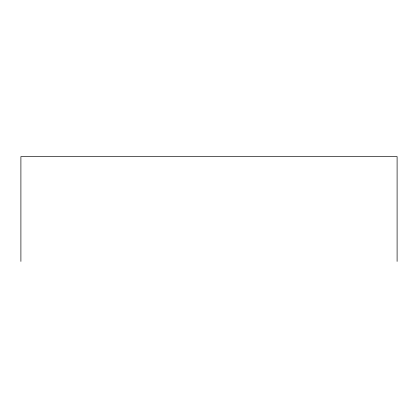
<?xml version="1.0" encoding="UTF-8"?>
<svg xmlns="http://www.w3.org/2000/svg" width="418" height="418" viewBox="0 0 418 418"><rect width="100%" height="100%" fill="white"/><g stroke="black" fill="none" stroke-linecap="round" stroke-linejoin="round"><path stroke-width="0.63" d="M397.1 261.412L397.1 156.588L20.9 156.588L20.9 261.412"/></g></svg>
